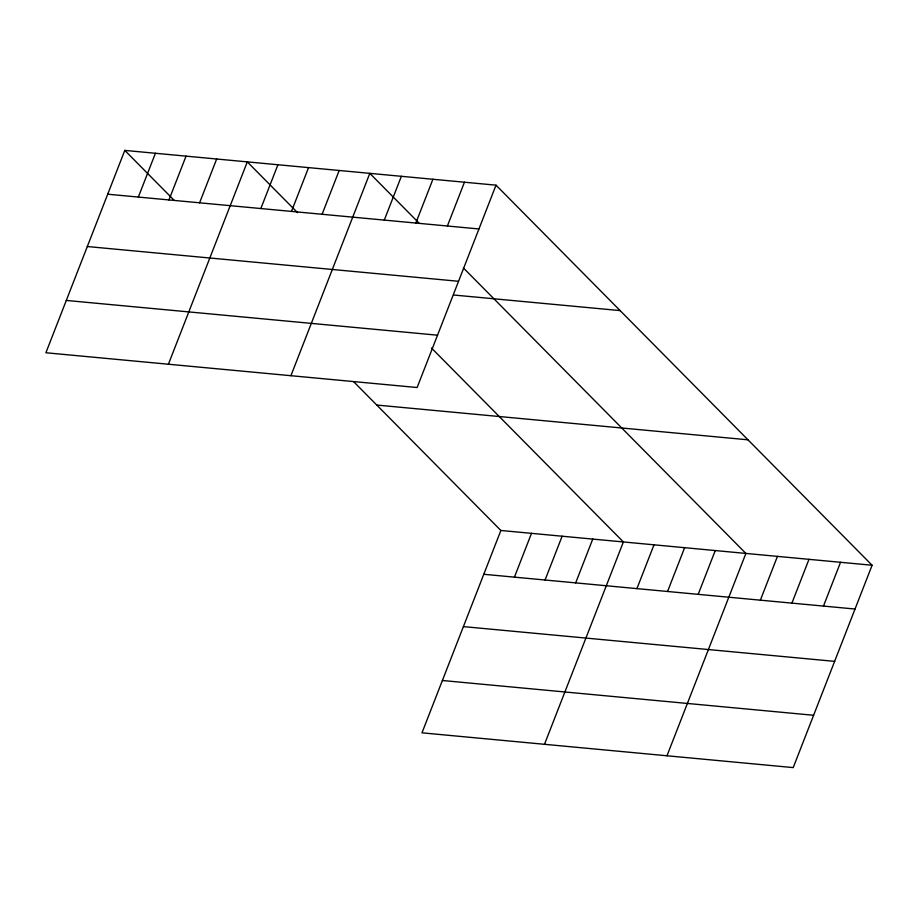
<?xml version="1.0" encoding="UTF-8"?>
<svg xmlns="http://www.w3.org/2000/svg" width="918" height="918" viewBox="0 0 918 918"><rect width="100%" height="100%" fill="white"/><g stroke="black" fill="none" stroke-linecap="round" stroke-linejoin="round"><path stroke-width="1.38" d="M124.791 150.403L45.9 352.753L417.128 387.522L496.018 185.172L124.791 150.403L174.041 200.181M138.343 197.072L155.417 153.272M168.969 199.94L186.044 156.14M199.596 202.809L216.671 159.009M168.407 364.228L247.298 161.878L297.535 212.643M260.85 208.547L277.924 164.747M291.476 211.404L308.551 167.615M322.103 214.273L339.178 170.484M290.914 375.703L369.805 173.353L419.056 223.12M384.286 220.102L401.361 176.302M415.831 223.051L432.906 179.262M447.387 226.012L464.462 182.212M353.522 381.555L500.872 530.478L421.982 732.828L793.209 767.597L872.1 565.247L496.018 185.172M514.424 577.147L531.499 533.347M545.051 580.015L562.126 536.215M575.678 582.884L592.753 539.084M544.489 744.303L623.379 541.953L431.46 348.002M636.931 588.61L654.006 544.822M667.558 591.479L684.633 547.69M698.185 594.348L715.26 550.559M666.984 755.778L745.886 553.428L463.372 267.918M760.368 600.177L777.443 556.377M791.913 603.126L808.987 559.337M823.469 606.087L840.544 562.286M107.716 194.203L478.944 228.961M87.313 246.529L458.541 281.287M453.538 294.999L620.12 310.594M66.303 300.438L437.53 335.196M376.77 405.056L747.998 439.814M500.872 530.478L872.1 565.247M483.797 574.278L855.025 609.036M463.395 626.604L834.623 661.362M442.384 680.502L813.612 715.271"/></g></svg>
